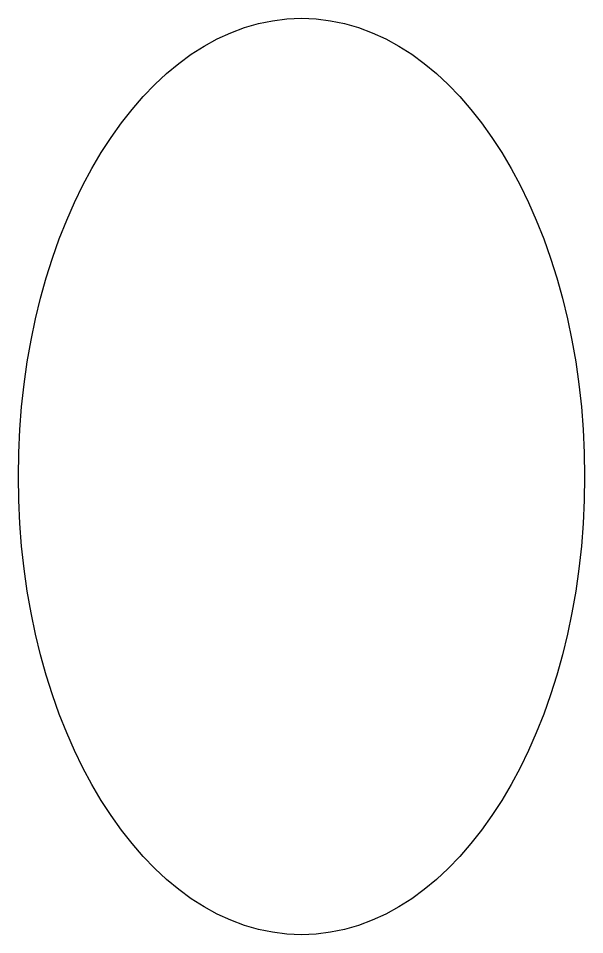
# Model space of a CAD drawing. Header units: millimetres. Extents: x 104.5 to 125.5, y -17 to 17.
import ezdxf

# ---------------------------------------------------------------- set-up
doc = ezdxf.new("R2010")
doc.units = ezdxf.units.MM

msp = doc.modelspace()

# ---------------------------------------------------------------- linework, layer by layer
msp.add_ellipse((115, 0, 7), major_axis=(0, 17), ratio=0.617647)

doc.saveas('drawing.dxf')
